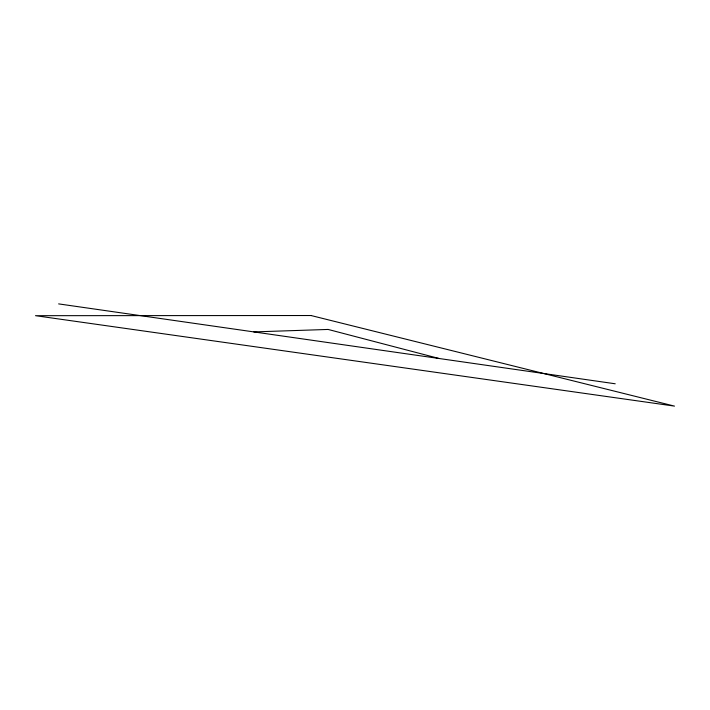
<?xml version="1.0" encoding="UTF-8"?>
<svg xmlns="http://www.w3.org/2000/svg" width="710" height="710" viewBox="0 0 710 710"><rect width="100%" height="100%" fill="white"/><g stroke="black" fill="none" stroke-linecap="round" stroke-linejoin="round"><path stroke-width="1.06" d="M253.852 331.907L328.109 329.44L439.144 358.506M58.619 303.889L615.224 383.782M311.015 315.524L35.5 315.684L674.5 406.111L311.015 315.524"/></g></svg>
